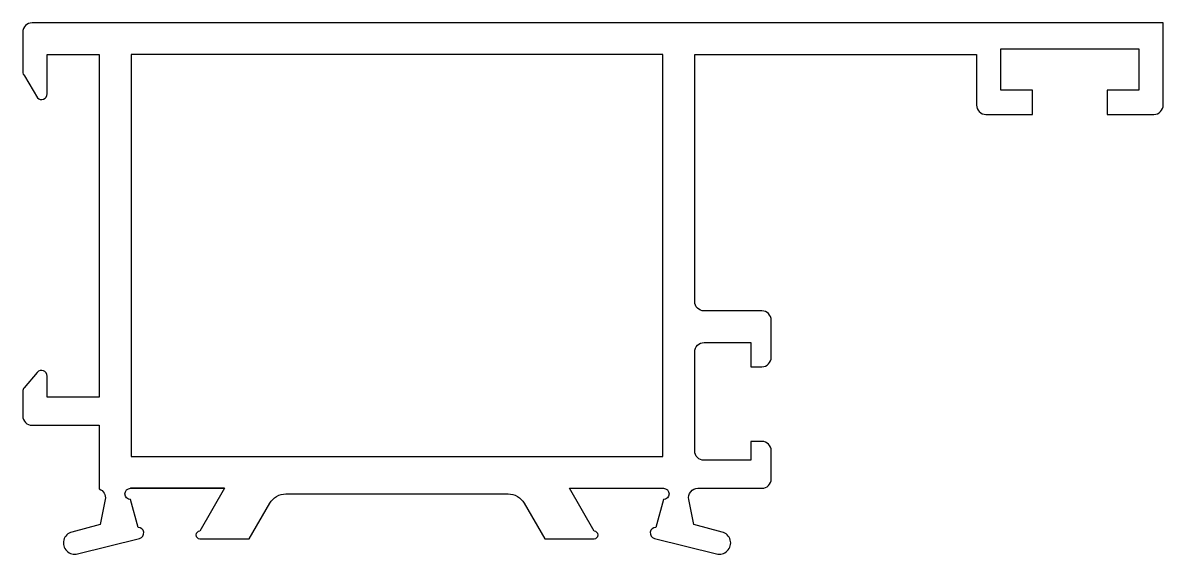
# Model space of a CAD drawing. Extents: x 353.6 to 414.7, y 205 to 233.5.
import ezdxf

# ---------------------------------------------------------------- set-up
doc = ezdxf.new("R2010")
doc.units = 0
doc.layers.add('ERCAN', color=220, linetype='CONTINUOUS')

msp = doc.modelspace()

# ---------------------------------------------------------------- linework, layer by layer
at = {"layer": 'ERCAN', "color": 0}
msp.add_lwpolyline([(387.433, 205.887), (390.747, 205.066, 1.019099), (391.06, 206.224), (389.549, 206.621), (389.27, 207.967, -0.475398), (389.76, 208.568), (393.186, 208.568, 0.414214), (393.686, 209.068), (393.686, 210.574, 0.414214), (393.186, 211.074), (392.586, 211.074), (392.586, 210.068), (390.086, 210.068, -0.414214), (389.586, 210.568), (389.586, 215.868, -0.414214), (390.086, 216.368), (392.586, 216.368), (392.586, 215.074), (393.186, 215.074, 0.414214), (393.686, 215.574), (393.686, 217.564, 0.414214), (393.186, 218.064), (390.086, 218.064, -0.414214), (389.586, 218.564), (389.586, 231.778), (404.688, 231.778), (404.688, 229.078, 0.414214), (405.188, 228.578), (407.688, 228.578), (407.688, 229.878), (405.988, 229.878), (405.988, 232.078), (413.388, 232.078), (413.388, 229.878), (411.688, 229.878), (411.688, 228.578), (414.188, 228.578, 0.414214), (414.688, 229.078), (414.688, 233.478), (354.088, 233.478, 0.414214), (353.588, 232.978), (353.588, 230.851, 0.19382), (353.672, 230.643), (354.372, 229.464, 0.675294), (354.888, 229.672), (354.888, 231.778), (357.688, 231.778), (357.688, 213.439), (354.888, 213.439), (354.888, 214.574, 0.69779), (354.36, 214.768), (353.66, 213.945, 0.178002), (353.588, 213.751), (353.588, 212.439, 0.414214), (354.088, 211.939), (357.688, 211.939), (357.688, 208.532, -0.370056), (358.003, 207.963), (357.725, 206.621), (356.214, 206.224, 1.019099), (356.527, 205.066), (359.841, 205.887, 0.888706), (359.766, 206.478), (359.36, 207.968, -1), (359.36, 208.568), (364.393, 208.568), (359.36, 208.568), (364.393, 208.568), (363.065, 206.268, 1), (363.065, 205.868), (365.721, 205.868), (366.818, 207.768, -0.267949), (367.684, 208.268), (379.59, 208.268, -0.267949), (380.456, 207.768), (381.553, 205.868), (384.209, 205.868, 1), (384.209, 206.268), (382.881, 208.568), (387.914, 208.568, -1), (387.914, 207.968), (387.508, 206.478, 0.888706)], format="xyb", close=True, dxfattribs=at)
msp.add_lwpolyline([(387.886, 210.268), (387.886, 231.778), (359.388, 231.778), (359.388, 210.268)], close=True, dxfattribs=at)

doc.saveas('drawing.dxf')
